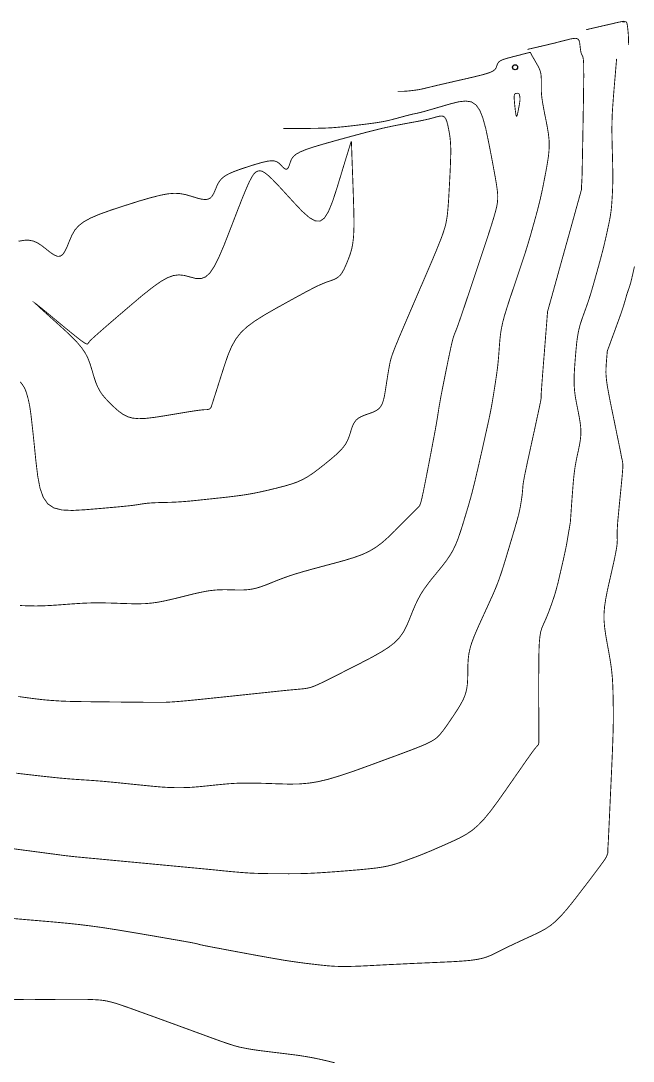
# Model space of a CAD drawing. Header units: metres. Extents: x 368659 to 369057, y 2280132 to 2280625.
# Drawn here: x 368775.5 to 368915, y 2280381.2 to 2280617.9 of the extents above; entities that cross this region are included whole.
import ezdxf

# ---------------------------------------------------------------- set-up
doc = ezdxf.new("R2010")
doc.units = ezdxf.units.M
doc.header["$MEASUREMENT"] = 0
doc.layers.add('CVL_CURV_D', color=22, linetype='Continuous')
doc.layers.add('CVL_CURV_G', color=30, linetype='Continuous')

msp = doc.modelspace()

# ---------------------------------------------------------------- linework, layer by layer
at = {"layer": 'CVL_CURV_D', "color": 22, "linetype": 'Continuous', "const_width": 0.2}
for points, elevation in [([(368913.92, 2280612.44), (368913.94, 2280613.5), (368913.94, 2280613.82), (368913.94, 2280614.11), (368913.93, 2280614.38), (368913.92, 2280614.65), (368913.9, 2280614.95), (368913.87, 2280615.29), (368913.83, 2280615.69), (368913.78, 2280616.18), (368913.73, 2280616.65), (368913.67, 2280617.03), (368913.61, 2280617.3), (368913.55, 2280617.5), (368913.46, 2280617.63), (368913.36, 2280617.7), (368913.22, 2280617.72), (368913.06, 2280617.7), (368912.9, 2280617.68), (368912.78, 2280617.66), (368912.69, 2280617.65), (368912.65, 2280617.65), (368912.64, 2280617.67), (368912.67, 2280617.69), (368912.72, 2280617.72), (368912.81, 2280617.77), (368912.87, 2280617.81), (368912.82, 2280617.82), (368912.65, 2280617.79), (368912.31, 2280617.72), (368911.77, 2280617.61), (368911.01, 2280617.44), (368909.99, 2280617.2), (368908.68, 2280616.9), (368904.25, 2280615.88)], 1895.5), ([(368774.55, 2280446.71), (368777.82, 2280446.33), (368780.45, 2280446.03), (368782.61, 2280445.8), (368784.41, 2280445.61), (368786, 2280445.47), (368787.52, 2280445.35), (368789.11, 2280445.24), (368790.66, 2280445.14), (368792.01, 2280445.05), (368793.27, 2280444.95), (368794.51, 2280444.85), (368795.84, 2280444.72), (368797.34, 2280444.58), (368799.1, 2280444.4), (368801.22, 2280444.18), (368803.32, 2280443.97), (368805.02, 2280443.8), (368806.41, 2280443.67), (368807.55, 2280443.57), (368808.52, 2280443.51), (368809.39, 2280443.46), (368810.24, 2280443.44), (368811.15, 2280443.43), (368812.04, 2280443.43), (368812.86, 2280443.44), (368813.66, 2280443.46), (368814.52, 2280443.51), (368815.5, 2280443.59), (368816.66, 2280443.69), (368818.07, 2280443.84), (368819.79, 2280444.02), (368821.55, 2280444.19), (368823.11, 2280444.33), (368824.56, 2280444.42), (368826.03, 2280444.46), (368827.6, 2280444.47), (368829.4, 2280444.45), (368831.53, 2280444.39), (368834.09, 2280444.3), (368836.7, 2280444.23), (368839, 2280444.27), (368841.15, 2280444.45), (368843.3, 2280444.8), (368845.61, 2280445.35), (368848.24, 2280446.14), (368851.35, 2280447.18), (368855.09, 2280448.53), (368858.78, 2280449.89), (368861.72, 2280450.97), (368863.99, 2280451.82), (368865.71, 2280452.48), (368866.99, 2280452.99), (368867.93, 2280453.4), (368868.63, 2280453.74), (368869.21, 2280454.06), (368869.72, 2280454.37), (368870.19, 2280454.72), (368870.65, 2280455.14), (368871.14, 2280455.67), (368871.7, 2280456.37), (368872.35, 2280457.26), (368873.14, 2280458.4), (368874.11, 2280459.83), (368875.07, 2280461.29), (368875.82, 2280462.54), (368876.39, 2280463.65), (368876.8, 2280464.7), (368877.08, 2280465.76), (368877.25, 2280466.91), (368877.33, 2280468.22), (368877.35, 2280469.77), (368877.37, 2280471.33), (368877.45, 2280472.69), (368877.61, 2280473.95), (368877.88, 2280475.18), (368878.28, 2280476.49), (368878.84, 2280477.96), (368879.57, 2280479.68), (368880.5, 2280481.73), (368881.44, 2280483.77), (368882.19, 2280485.42), (368882.79, 2280486.74), (368883.26, 2280487.8), (368883.63, 2280488.66), (368883.93, 2280489.41), (368884.2, 2280490.11), (368884.46, 2280490.81), (368884.71, 2280491.52), (368884.94, 2280492.2), (368885.18, 2280492.92), (368885.44, 2280493.74), (368885.75, 2280494.74), (368886.12, 2280495.96), (368886.58, 2280497.49), (368887.15, 2280499.38), (368887.71, 2280501.27), (368888.16, 2280502.79), (368888.51, 2280504.01), (368888.78, 2280505), (368888.99, 2280505.81), (368889.15, 2280506.51), (368889.28, 2280507.16), (368889.4, 2280507.83), (368889.5, 2280508.47), (368889.59, 2280509.01), (368889.65, 2280509.46), (368889.71, 2280509.87), (368889.75, 2280510.26), (368889.79, 2280510.65), (368889.83, 2280511.08), (368889.87, 2280511.57), (368889.91, 2280512.12), (368889.99, 2280512.73), (368890.12, 2280513.51), (368890.31, 2280514.52), (368890.59, 2280515.85), (368890.95, 2280517.58), (368891.44, 2280519.8), (368892.05, 2280522.59), (368892.66, 2280525.37), (368893.13, 2280527.56), (368893.49, 2280529.22), (368893.75, 2280530.44), (368893.92, 2280531.27), (368894.02, 2280531.81), (368894.06, 2280532.11), (368894.06, 2280532.25), (368894.05, 2280532.4), (368894.05, 2280532.7), (368894.08, 2280533.23), (368894.14, 2280534.06), (368894.23, 2280535.27), (368894.35, 2280536.93), (368894.52, 2280539.1), (368894.74, 2280541.87), (368894.96, 2280544.63), (368895.13, 2280546.81), (368895.26, 2280548.46), (368895.36, 2280549.67), (368895.42, 2280550.51), (368895.46, 2280551.04), (368895.49, 2280551.33), (368895.5, 2280551.47), (368895.5, 2280551.55), (368895.51, 2280551.61), (368895.51, 2280551.66), (368895.51, 2280551.69), (368895.51, 2280551.71), (368895.52, 2280551.73), (368895.52, 2280551.74), (368895.52, 2280551.74), (368895.52, 2280551.75), (368895.53, 2280551.77), (368895.53, 2280551.8), (368895.55, 2280551.85), (368895.57, 2280551.93), (368895.6, 2280552.03), (368895.63, 2280552.16), (368895.68, 2280552.33), (368895.75, 2280552.59), (368895.88, 2280553.06), (368896.1, 2280553.84), (368896.44, 2280555.05), (368896.92, 2280556.77), (368897.57, 2280559.11), (368898.42, 2280562.19), (368899.51, 2280566.09), (368900.6, 2280569.99), (368901.45, 2280573.05), (368902.09, 2280575.37), (368902.56, 2280577.05), (368902.88, 2280578.2), (368903.07, 2280578.91), (368903.18, 2280579.28), (368903.21, 2280579.41), (368903.22, 2280579.45), (368903.23, 2280579.49), (368903.23, 2280579.52), (368903.24, 2280579.54), (368903.24, 2280579.57), (368903.24, 2280579.6), (368903.24, 2280579.63), (368903.25, 2280579.67), (368903.25, 2280579.71), (368903.25, 2280579.74), (368903.25, 2280579.77), (368903.25, 2280579.81), (368903.25, 2280579.85), (368903.25, 2280579.9), (368903.25, 2280579.95), (368903.25, 2280580.02), (368903.24, 2280580.09), (368903.25, 2280580.17), (368903.25, 2280580.25), (368903.25, 2280580.35), (368903.26, 2280580.47), (368903.27, 2280580.62), (368903.29, 2280580.81), (368903.31, 2280581.05), (368903.33, 2280581.39), (368903.35, 2280581.92), (368903.38, 2280582.78), (368903.41, 2280584.05), (368903.44, 2280585.86), (368903.49, 2280588.31), (368903.55, 2280591.5), (368903.62, 2280595.56), (368903.69, 2280599.61), (368903.73, 2280602.81), (368903.76, 2280605.25), (368903.75, 2280607.04), (368903.73, 2280608.3), (368903.67, 2280609.12), (368903.59, 2280609.63), (368903.47, 2280609.92), (368903.36, 2280610.13), (368903.26, 2280610.33), (368903.19, 2280610.54), (368903.12, 2280610.79), (368903.06, 2280611.08), (368903.01, 2280611.44), (368902.95, 2280611.89), (368902.89, 2280612.45), (368902.82, 2280612.99), (368902.7, 2280613.41), (368902.51, 2280613.7), (368902.24, 2280613.87), (368901.86, 2280613.93), (368901.34, 2280613.89), (368900.66, 2280613.77), (368899.8, 2280613.55), (368898.92, 2280613.32), (368898.17, 2280613.13), (368897.5, 2280612.96), (368896.88, 2280612.8), (368896.25, 2280612.65), (368895.58, 2280612.49), (368894.81, 2280612.31), (368893.91, 2280612.1), (368890.93, 2280611.41)], 1895.25), ([(368900.71, 2280503.84), (368901.13, 2280509.77), (368901.27, 2280511.56), (368901.39, 2280513.05), (368901.51, 2280514.31), (368901.65, 2280515.44), (368901.8, 2280516.49), (368901.99, 2280517.56), (368902.22, 2280518.71), (368902.51, 2280520.03), (368902.78, 2280521.34), (368902.97, 2280522.47), (368903.08, 2280523.5), (368903.11, 2280524.49), (368903.06, 2280525.51), (368902.92, 2280526.64), (368902.7, 2280527.94), (368902.39, 2280529.5), (368902.08, 2280531.06), (368901.84, 2280532.42), (368901.68, 2280533.65), (368901.59, 2280534.84), (368901.56, 2280536.08), (368901.59, 2280537.46), (368901.68, 2280539.05), (368901.82, 2280540.95), (368901.98, 2280542.84), (368902.13, 2280544.4), (368902.29, 2280545.7), (368902.48, 2280546.83), (368902.7, 2280547.86), (368902.97, 2280548.87), (368903.31, 2280549.92), (368903.73, 2280551.11), (368904.16, 2280552.29), (368904.53, 2280553.33), (368904.86, 2280554.29), (368905.17, 2280555.26), (368905.49, 2280556.3), (368905.84, 2280557.48), (368906.23, 2280558.87), (368906.7, 2280560.55), (368907.17, 2280562.23), (368907.55, 2280563.63), (368907.87, 2280564.82), (368908.14, 2280565.88), (368908.39, 2280566.88), (368908.63, 2280567.88), (368908.88, 2280568.98), (368909.15, 2280570.23), (368909.42, 2280571.46), (368909.63, 2280572.51), (368909.8, 2280573.42), (368909.93, 2280574.25), (368910.03, 2280575.07), (368910.11, 2280575.93), (368910.18, 2280576.9), (368910.25, 2280578.02), (368910.31, 2280579.16), (368910.35, 2280580.19), (368910.37, 2280581.2), (368910.38, 2280582.25), (368910.38, 2280583.43), (368910.35, 2280584.82), (368910.32, 2280586.5), (368910.26, 2280588.54), (368910.21, 2280590.61), (368910.18, 2280592.37), (368910.18, 2280593.93), (368910.21, 2280595.39), (368910.26, 2280596.85), (368910.36, 2280598.43), (368910.49, 2280600.21), (368910.66, 2280602.32), (368911.24, 2280609.26)], 1895.5), ([(368775.37, 2280484.87), (368777.31, 2280484.79), (368779.1, 2280484.77), (368780.87, 2280484.81), (368782.76, 2280484.91), (368784.89, 2280485.06), (368787, 2280485.22), (368788.78, 2280485.34), (368790.35, 2280485.42), (368791.81, 2280485.47), (368793.26, 2280485.48), (368794.79, 2280485.46), (368796.53, 2280485.42), (368798.56, 2280485.34), (368800.59, 2280485.28), (368802.32, 2280485.26), (368803.85, 2280485.3), (368805.29, 2280485.42), (368806.74, 2280485.62), (368808.3, 2280485.92), (368810.07, 2280486.32), (368812.15, 2280486.83), (368814.22, 2280487.35), (368815.94, 2280487.75), (368817.39, 2280488.05), (368818.66, 2280488.26), (368819.84, 2280488.39), (368821.01, 2280488.46), (368822.26, 2280488.47), (368823.67, 2280488.43), (368825.07, 2280488.4), (368826.26, 2280488.41), (368827.3, 2280488.48), (368828.27, 2280488.62), (368829.23, 2280488.83), (368830.26, 2280489.15), (368831.41, 2280489.57), (368832.76, 2280490.11), (368834.15, 2280490.67), (368835.42, 2280491.15), (368836.68, 2280491.6), (368838.04, 2280492.04), (368839.59, 2280492.5), (368841.43, 2280493.02), (368843.68, 2280493.63), (368846.43, 2280494.36), (368849.18, 2280495.11), (368851.45, 2280495.8), (368853.33, 2280496.48), (368854.93, 2280497.23), (368856.36, 2280498.08), (368857.73, 2280499.09), (368859.14, 2280500.33), (368860.71, 2280501.85), (368862.21, 2280503.35), (368863.4, 2280504.54), (368864.32, 2280505.46), (368865, 2280506.15), (368865.49, 2280506.64), (368865.84, 2280506.99), (368866.07, 2280507.23), (368866.24, 2280507.4), (368866.39, 2280507.61), (368866.53, 2280507.95), (368866.7, 2280508.5), (368866.91, 2280509.34), (368867.17, 2280510.52), (368867.5, 2280512.14), (368867.92, 2280514.25), (368868.44, 2280516.92), (368868.96, 2280519.61), (368869.37, 2280521.78), (368869.7, 2280523.52), (368869.96, 2280524.91), (368870.16, 2280526.04), (368870.33, 2280527), (368870.47, 2280527.89), (368870.61, 2280528.79), (368870.75, 2280529.67), (368870.89, 2280530.51), (368871.04, 2280531.37), (368871.21, 2280532.33), (368871.43, 2280533.46), (368871.7, 2280534.83), (368872.04, 2280536.53), (368872.46, 2280538.62), (368872.88, 2280540.69), (368873.23, 2280542.35), (368873.51, 2280543.65), (368873.73, 2280544.65), (368873.93, 2280545.42), (368874.1, 2280546.02), (368874.27, 2280546.5), (368874.45, 2280546.94), (368874.65, 2280547.43), (368874.9, 2280548.08), (368875.24, 2280549.02), (368875.7, 2280550.34), (368876.32, 2280552.16), (368877.14, 2280554.59), (368878.2, 2280557.75), (368879.54, 2280561.74), (368880.87, 2280565.73), (368881.92, 2280568.9), (368882.72, 2280571.37), (368883.3, 2280573.25), (368883.7, 2280574.66), (368883.95, 2280575.7), (368884.09, 2280576.51), (368884.15, 2280577.2), (368884.17, 2280577.86), (368884.14, 2280578.61), (368884.05, 2280579.52), (368883.88, 2280580.71), (368883.62, 2280582.26), (368883.25, 2280584.27), (368882.77, 2280586.85), (368882.14, 2280590.08), (368881.47, 2280593.28), (368880.8, 2280595.75), (368880.08, 2280597.56), (368879.23, 2280598.77), (368878.2, 2280599.46), (368876.9, 2280599.67), (368875.28, 2280599.49), (368873.27, 2280598.99), (368871.26, 2280598.4), (368869.67, 2280597.94), (368868.43, 2280597.58), (368867.49, 2280597.31), (368866.78, 2280597.12), (368866.25, 2280596.99), (368865.83, 2280596.89), (368865.48, 2280596.82), (368865.16, 2280596.76), (368864.83, 2280596.69), (368864.49, 2280596.61), (368864.08, 2280596.51), (368863.58, 2280596.39), (368862.97, 2280596.22), (368862.19, 2280596.01), (368861.24, 2280595.75), (368860.24, 2280595.48), (368859.35, 2280595.26), (368858.48, 2280595.07), (368857.57, 2280594.9), (368856.55, 2280594.73), (368855.35, 2280594.57), (368853.91, 2280594.38), (368852.16, 2280594.17), (368850.38, 2280593.96), (368848.88, 2280593.8), (368847.57, 2280593.68), (368846.36, 2280593.58), (368845.16, 2280593.52), (368843.9, 2280593.48), (368842.48, 2280593.45), (368840.82, 2280593.43), (368835.35, 2280593.4)], 1894.75), ([(368889.18, 2280600.78), (368889.14, 2280600.99), (368889.09, 2280601.15), (368889.03, 2280601.27), (368888.96, 2280601.35), (368888.86, 2280601.4), (368888.74, 2280601.43), (368888.59, 2280601.42), (368888.4, 2280601.4), (368888.21, 2280601.36), (368888.08, 2280601.26), (368887.98, 2280601.09), (368887.93, 2280600.82), (368887.91, 2280600.43), (368887.94, 2280599.9), (368888, 2280599.19), (368888.09, 2280598.3), (368888.19, 2280597.43), (368888.28, 2280596.79), (368888.36, 2280596.38), (368888.44, 2280596.2), (368888.53, 2280596.25), (368888.63, 2280596.51), (368888.74, 2280596.99), (368888.87, 2280597.68), (368889.01, 2280598.39), (368889.11, 2280598.96), (368889.18, 2280599.42), (368889.23, 2280599.78), (368889.25, 2280600.08), (368889.24, 2280600.33), (368889.22, 2280600.55), (368889.18, 2280600.78)], 1894.75), ([(368775.38, 2280535.81), (368775.87, 2280535.2), (368776.25, 2280534.62), (368776.56, 2280534.01), (368776.81, 2280533.33), (368777.05, 2280532.55), (368777.27, 2280531.7), (368777.47, 2280530.8), (368777.66, 2280529.72), (368777.85, 2280528.36), (368778.06, 2280526.6), (368778.31, 2280524.35), (368778.61, 2280521.48), (368778.97, 2280517.89), (368779.4, 2280514.33), (368779.93, 2280511.55), (368780.67, 2280509.47), (368781.69, 2280508.01), (368783.07, 2280507.08), (368784.91, 2280506.61), (368787.28, 2280506.5), (368790.27, 2280506.67), (368793.27, 2280506.92), (368795.67, 2280507.13), (368797.56, 2280507.3), (368799.02, 2280507.44), (368800.16, 2280507.56), (368801.06, 2280507.66), (368801.82, 2280507.77), (368802.53, 2280507.88), (368803.19, 2280507.99), (368803.78, 2280508.07), (368804.35, 2280508.14), (368804.94, 2280508.19), (368805.59, 2280508.23), (368806.35, 2280508.27), (368807.26, 2280508.3), (368808.37, 2280508.32), (368809.51, 2280508.35), (368810.56, 2280508.39), (368811.61, 2280508.45), (368812.75, 2280508.53), (368814.06, 2280508.64), (368815.63, 2280508.8), (368817.54, 2280509), (368819.88, 2280509.25), (368822.23, 2280509.5), (368824.2, 2280509.74), (368825.9, 2280509.96), (368827.41, 2280510.2), (368828.85, 2280510.46), (368830.32, 2280510.77), (368831.93, 2280511.13), (368833.78, 2280511.58), (368835.61, 2280512.05), (368837.14, 2280512.5), (368838.46, 2280512.96), (368839.65, 2280513.49), (368840.79, 2280514.12), (368841.97, 2280514.89), (368843.26, 2280515.85), (368844.75, 2280517.02), (368846.21, 2280518.21), (368847.37, 2280519.21), (368848.28, 2280520.08), (368848.98, 2280520.86), (368849.52, 2280521.6), (368849.94, 2280522.38), (368850.29, 2280523.23), (368850.61, 2280524.22), (368850.91, 2280525.18), (368851.21, 2280525.96), (368851.55, 2280526.58), (368851.94, 2280527.08), (368852.43, 2280527.49), (368853.04, 2280527.84), (368853.8, 2280528.17), (368854.75, 2280528.5), (368855.69, 2280528.84), (368856.45, 2280529.2), (368857.04, 2280529.61), (368857.51, 2280530.12), (368857.86, 2280530.77), (368858.15, 2280531.6), (368858.39, 2280532.66), (368858.61, 2280533.97), (368858.81, 2280535.29), (368858.98, 2280536.36), (368859.11, 2280537.23), (368859.23, 2280537.95), (368859.34, 2280538.56), (368859.44, 2280539.11), (368859.54, 2280539.64), (368859.65, 2280540.21), (368859.8, 2280540.83), (368860.02, 2280541.58), (368860.37, 2280542.55), (368860.89, 2280543.87), (368861.61, 2280545.63), (368862.59, 2280547.95), (368863.87, 2280550.93), (368865.49, 2280554.68), (368867.11, 2280558.44), (368868.4, 2280561.44), (368869.41, 2280563.8), (368870.18, 2280565.64), (368870.76, 2280567.07), (368871.21, 2280568.2), (368871.56, 2280569.14), (368871.86, 2280570.03), (368872.13, 2280570.88), (368872.35, 2280571.73), (368872.53, 2280572.65), (368872.69, 2280573.72), (368872.82, 2280575.04), (368872.95, 2280576.68), (368873.07, 2280578.73), (368873.21, 2280581.28), (368873.34, 2280583.83), (368873.42, 2280585.9), (368873.47, 2280587.58), (368873.47, 2280588.96), (368873.42, 2280590.12), (368873.33, 2280591.17), (368873.19, 2280592.18), (368872.99, 2280593.25), (368872.78, 2280594.25), (368872.57, 2280595.03), (368872.34, 2280595.6), (368872.08, 2280595.98), (368871.75, 2280596.2), (368871.34, 2280596.26), (368870.83, 2280596.21), (368870.2, 2280596.05), (368869.54, 2280595.86), (368868.91, 2280595.69), (368868.27, 2280595.53), (368867.55, 2280595.37), (368866.71, 2280595.19), (368865.68, 2280594.99), (368864.41, 2280594.76), (368862.85, 2280594.47), (368861.24, 2280594.17), (368859.77, 2280593.87), (368858.33, 2280593.56), (368856.81, 2280593.2), (368855.1, 2280592.77), (368853.07, 2280592.24), (368850.62, 2280591.58), (368847.62, 2280590.76), (368844.66, 2280589.93), (368842.32, 2280589.24), (368840.53, 2280588.64), (368839.2, 2280588.09), (368838.26, 2280587.57), (368837.62, 2280587.03), (368837.2, 2280586.44), (368836.93, 2280585.75), (368836.71, 2280585.09), (368836.52, 2280584.61), (368836.32, 2280584.29), (368836.11, 2280584.14), (368835.87, 2280584.15), (368835.58, 2280584.31), (368835.22, 2280584.63), (368834.79, 2280585.08), (368834.32, 2280585.54), (368833.83, 2280585.86), (368833.26, 2280586.04), (368832.55, 2280586.07), (368831.65, 2280585.96), (368830.5, 2280585.69), (368829.04, 2280585.28), (368827.22, 2280584.7), (368825.4, 2280584.1), (368823.95, 2280583.56), (368822.82, 2280583.05), (368821.94, 2280582.54), (368821.26, 2280581.98), (368820.74, 2280581.34), (368820.31, 2280580.57), (368819.92, 2280579.64), (368819.54, 2280578.74), (368819.16, 2280578.06), (368818.73, 2280577.6), (368818.21, 2280577.33), (368817.57, 2280577.24), (368816.75, 2280577.33), (368815.73, 2280577.58), (368814.46, 2280577.97)], 1894.5), ([(368850.84, 2280590.39), (368850.78, 2280590.38), (368850.75, 2280590.3), (368850.66, 2280590.03), (368850.49, 2280589.48), (368850.21, 2280588.58), (368849.8, 2280587.24), (368849.23, 2280585.39), (368848.49, 2280582.95), (368847.54, 2280579.83), (368846.54, 2280576.77), (368845.62, 2280574.52), (368844.71, 2280573.05), (368843.73, 2280572.35), (368842.6, 2280572.39), (368841.25, 2280573.15), (368839.61, 2280574.6), (368837.6, 2280576.73), (368835.6, 2280578.92), (368834.01, 2280580.64), (368832.76, 2280581.92), (368831.79, 2280582.82), (368831.04, 2280583.4), (368830.45, 2280583.71), (368829.96, 2280583.8), (368829.51, 2280583.72), (368829.08, 2280583.51), (368828.64, 2280583.08), (368828.15, 2280582.35), (368827.56, 2280581.22), (368826.84, 2280579.59), (368825.92, 2280577.36), (368824.78, 2280574.44), (368823.35, 2280570.73), (368821.9, 2280567.02), (368820.67, 2280564.15), (368819.6, 2280562.02), (368818.62, 2280560.55), (368817.65, 2280559.66), (368816.63, 2280559.26), (368815.49, 2280559.27), (368814.16, 2280559.61), (368812.8, 2280559.98), (368811.55, 2280560.11), (368810.29, 2280559.95), (368808.93, 2280559.45), (368807.37, 2280558.56), (368805.5, 2280557.23), (368803.22, 2280555.42), (368800.43, 2280553.06), (368797.67, 2280550.7), (368795.49, 2280548.83), (368793.84, 2280547.39), (368792.64, 2280546.33), (368791.81, 2280545.57), (368791.29, 2280545.06), (368791, 2280544.72), (368790.87, 2280544.49), (368790.75, 2280544.36), (368790.52, 2280544.38), (368790.12, 2280544.58), (368789.49, 2280545.01), (368788.57, 2280545.71), (368787.32, 2280546.71), (368785.67, 2280548.05), (368783.58, 2280549.78), (368781.54, 2280551.47), (368780.08, 2280552.67), (368779.2, 2280553.37), (368778.9, 2280553.58), (368779.18, 2280553.3), (368780.03, 2280552.51), (368781.47, 2280551.21), (368783.47, 2280549.42), (368785.54, 2280547.54), (368787.19, 2280545.98), (368788.48, 2280544.63), (368789.48, 2280543.43), (368790.25, 2280542.28), (368790.85, 2280541.1), (368791.34, 2280539.82), (368791.79, 2280538.34), (368792.22, 2280536.88), (368792.62, 2280535.66), (368793.05, 2280534.64), (368793.52, 2280533.73), (368794.09, 2280532.88), (368794.79, 2280532.04), (368795.65, 2280531.13), (368796.71, 2280530.09), (368797.82, 2280529.1), (368798.85, 2280528.35), (368799.9, 2280527.82), (368801.04, 2280527.51), (368802.38, 2280527.39), (368803.99, 2280527.45), (368805.97, 2280527.68), (368808.4, 2280528.06), (368810.81, 2280528.46), (368812.72, 2280528.78), (368814.2, 2280529.02), (368815.33, 2280529.19), (368816.17, 2280529.31), (368816.78, 2280529.38), (368817.25, 2280529.42), (368817.63, 2280529.44), (368817.96, 2280529.45), (368818.22, 2280529.49), (368818.43, 2280529.54), (368818.6, 2280529.63), (368818.74, 2280529.77), (368818.85, 2280529.95), (368818.96, 2280530.18), (368819.06, 2280530.49), (368819.17, 2280530.84), (368819.31, 2280531.28), (368819.5, 2280531.87), (368819.76, 2280532.68), (368820.11, 2280533.78), (368820.57, 2280535.23), (368821.16, 2280537.09), (368821.91, 2280539.44), (368822.73, 2280541.83), (368823.56, 2280543.8), (368824.5, 2280545.47), (368825.63, 2280546.93), (368827.05, 2280548.28), (368828.86, 2280549.61), (368831.13, 2280551.04), (368833.96, 2280552.65), (368836.79, 2280554.22), (368839.06, 2280555.46), (368840.86, 2280556.43), (368842.28, 2280557.17), (368843.41, 2280557.72), (368844.35, 2280558.13), (368845.17, 2280558.46), (368845.98, 2280558.73), (368846.73, 2280559), (368847.35, 2280559.28), (368847.87, 2280559.63), (368848.33, 2280560.07), (368848.75, 2280560.65), (368849.16, 2280561.39), (368849.59, 2280562.33), (368850.08, 2280563.51), (368850.55, 2280564.76), (368850.91, 2280565.97), (368851.16, 2280567.26), (368851.33, 2280568.74), (368851.42, 2280570.53), (368851.43, 2280572.74), (368851.37, 2280575.49), (368851.26, 2280578.9), (368851.14, 2280582.27), (368851.04, 2280584.92), (368850.97, 2280586.93), (368850.92, 2280588.38), (368850.89, 2280589.36), (368850.87, 2280589.96), (368850.86, 2280590.27), (368850.86, 2280590.36), (368850.84, 2280590.39)], 1894.25), ([(368814.46, 2280577.97), (368813.12, 2280578.36), (368811.84, 2280578.6), (368810.53, 2280578.67), (368809.05, 2280578.55), (368807.3, 2280578.22), (368805.16, 2280577.68), (368802.51, 2280576.91), (368799.26, 2280575.88), (368796.02, 2280574.82), (368793.44, 2280573.89), (368791.43, 2280573.03), (368789.9, 2280572.19), (368788.74, 2280571.3), (368787.86, 2280570.3), (368787.18, 2280569.13), (368786.58, 2280567.73), (368786.04, 2280566.37), (368785.54, 2280565.37), (368785.05, 2280564.7), (368784.53, 2280564.36), (368783.94, 2280564.32), (368783.23, 2280564.59), (368782.38, 2280565.14), (368781.34, 2280565.96), (368780.27, 2280566.79), (368779.31, 2280567.41), (368778.37, 2280567.81), (368777.4, 2280567.99), (368776.31, 2280567.98), (368775.04, 2280567.76)], 1894.5), ([(368915.31, 2280562.02), (368915.02, 2280560.73), (368914.79, 2280559.71), (368914.6, 2280558.92), (368914.45, 2280558.31), (368914.31, 2280557.83), (368914.18, 2280557.42), (368914.05, 2280557.05), (368913.93, 2280556.7), (368913.82, 2280556.39), (368913.72, 2280556.09), (368913.62, 2280555.8), (368913.52, 2280555.48), (368913.42, 2280555.11), (368913.29, 2280554.66), (368913.14, 2280554.13), (368912.98, 2280553.58), (368912.82, 2280553.04), (368912.64, 2280552.48), (368912.43, 2280551.85), (368912.16, 2280551.08), (368911.82, 2280550.15), (368911.4, 2280548.99), (368910.88, 2280547.56), (368909.12, 2280542.76)], 1895.75), ([(368909.12, 2280542.76), (368908.88, 2280539.77), (368908.83, 2280538.83), (368908.81, 2280537.93), (368908.86, 2280536.99), (368908.97, 2280535.93), (368909.16, 2280534.66), (368909.44, 2280533.1), (368909.81, 2280531.18), (368910.3, 2280528.8), (368910.79, 2280526.43), (368911.17, 2280524.56), (368911.47, 2280523.1), (368911.7, 2280521.99), (368911.87, 2280521.16), (368912, 2280520.54), (368912.09, 2280520.07), (368912.17, 2280519.68), (368912.23, 2280519.33), (368912.28, 2280519.06), (368912.33, 2280518.84), (368912.36, 2280518.66), (368912.39, 2280518.51), (368912.42, 2280518.38), (368912.45, 2280518.26), (368912.48, 2280518.14), (368912.5, 2280518.02), (368912.53, 2280517.91), (368912.55, 2280517.81), (368912.57, 2280517.71), (368912.59, 2280517.6), (368912.61, 2280517.48), (368912.63, 2280517.33), (368912.65, 2280517.15), (368912.67, 2280516.93), (368912.68, 2280516.61), (368912.65, 2280516.13), (368912.6, 2280515.45), (368912.52, 2280514.49), (368912.4, 2280513.21), (368912.24, 2280511.54), (368912.03, 2280509.43), (368911.82, 2280507.31), (368911.66, 2280505.61), (368911.53, 2280504.26), (368911.45, 2280503.19), (368911.4, 2280502.34), (368911.38, 2280501.63), (368911.38, 2280501), (368911.39, 2280500.38), (368911.4, 2280499.76), (368911.38, 2280499.12), (368911.3, 2280498.38), (368911.15, 2280497.46), (368910.93, 2280496.31), (368910.62, 2280494.83), (368910.2, 2280492.97), (368909.67, 2280490.65), (368909.14, 2280488.29), (368908.76, 2280486.31), (368908.5, 2280484.59), (368908.38, 2280483.03), (368908.38, 2280481.53), (368908.51, 2280479.96), (368908.75, 2280478.23), (368909.1, 2280476.23), (368909.47, 2280474.24), (368909.76, 2280472.55), (368909.99, 2280471.07), (368910.15, 2280469.72), (368910.28, 2280468.38), (368910.36, 2280466.96), (368910.42, 2280465.38), (368910.46, 2280463.53), (368910.49, 2280461.64), (368910.5, 2280459.89), (368910.49, 2280458.14), (368910.45, 2280456.24), (368910.38, 2280454.04), (368910.28, 2280451.42), (368910.14, 2280448.21), (368909.96, 2280444.28), (368909.78, 2280440.38), (368909.64, 2280437.3), (368909.53, 2280434.95), (368909.45, 2280433.2), (368909.39, 2280431.96), (368909.35, 2280431.11), (368909.32, 2280430.57), (368909.29, 2280430.21), (368909.28, 2280429.94), (368909.26, 2280429.72), (368909.25, 2280429.54), (368909.25, 2280429.39), (368909.24, 2280429.27), (368909.24, 2280429.17), (368909.25, 2280429.06), (368909.25, 2280428.95), (368909.26, 2280428.85), (368909.25, 2280428.75), (368909.25, 2280428.65), (368909.23, 2280428.55), (368909.2, 2280428.44), (368909.15, 2280428.3), (368909.09, 2280428.13), (368909.02, 2280427.92), (368908.91, 2280427.67), (368908.7, 2280427.31), (368908.36, 2280426.8), (368907.83, 2280426.07), (368907.08, 2280425.05), (368906.06, 2280423.69), (368904.72, 2280421.92), (368903.01, 2280419.69), (368901.28, 2280417.45), (368899.81, 2280415.64), (368898.54, 2280414.2), (368897.38, 2280413.04), (368896.25, 2280412.11), (368895.07, 2280411.31), (368893.75, 2280410.59), (368892.23, 2280409.86), (368890.72, 2280409.17), (368889.47, 2280408.6), (368888.41, 2280408.1), (368887.48, 2280407.66), (368886.61, 2280407.25), (368885.76, 2280406.82), (368884.84, 2280406.36), (368883.8, 2280405.84), (368882.73, 2280405.32), (368881.71, 2280404.91), (368880.63, 2280404.58), (368879.41, 2280404.33), (368877.95, 2280404.13), (368876.16, 2280403.97), (368873.94, 2280403.83), (368871.2, 2280403.7), (368868.43, 2280403.58), (368866.12, 2280403.48), (368864.14, 2280403.39), (368862.37, 2280403.3), (368860.69, 2280403.22), (368858.98, 2280403.14), (368857.12, 2280403.04), (368854.98, 2280402.93), (368852.86, 2280402.82), (368851.08, 2280402.76), (368849.55, 2280402.73), (368848.16, 2280402.74), (368846.82, 2280402.79), (368845.45, 2280402.89), (368843.93, 2280403.05), (368842.17, 2280403.25), (368840.39, 2280403.46), (368838.8, 2280403.67), (368837.27, 2280403.89), (368835.68, 2280404.13), (368833.92, 2280404.43), (368831.87, 2280404.79), (368829.41, 2280405.23), (368826.43, 2280405.78), (368823.47, 2280406.33), (368821.15, 2280406.77), (368819.37, 2280407.1), (368818.06, 2280407.35), (368817.14, 2280407.53), (368816.53, 2280407.67), (368816.15, 2280407.76), (368815.92, 2280407.83), (368815.68, 2280407.9), (368815.25, 2280408), (368814.53, 2280408.14), (368813.43, 2280408.34), (368811.86, 2280408.62), (368809.71, 2280408.99), (368806.9, 2280409.48), (368803.33, 2280410.09), (368799.68, 2280410.71), (368796.59, 2280411.21), (368793.87, 2280411.63), (368791.36, 2280411.97), (368788.86, 2280412.28), (368786.21, 2280412.56), (368783.23, 2280412.84), (368779.75, 2280413.14), (368776.33, 2280413.43), (368773.6, 2280413.67)], 1895.75), ([(368772.56, 2280429.69), (368776.43, 2280429.18), (368779.47, 2280428.78), (368781.79, 2280428.47), (368783.48, 2280428.25), (368784.66, 2280428.09), (368785.41, 2280427.99), (368785.85, 2280427.94), (368786.07, 2280427.91), (368786.2, 2280427.9), (368786.3, 2280427.88), (368786.39, 2280427.87), (368786.46, 2280427.87), (368786.52, 2280427.86), (368786.57, 2280427.86), (368786.62, 2280427.85), (368786.67, 2280427.85), (368786.72, 2280427.84), (368786.76, 2280427.84), (368786.8, 2280427.83), (368786.84, 2280427.83), (368786.87, 2280427.82), (368786.91, 2280427.82), (368786.96, 2280427.81), (368787.02, 2280427.8), (368787.17, 2280427.78), (368787.59, 2280427.74), (368788.37, 2280427.66), (368789.64, 2280427.54), (368791.5, 2280427.37), (368794.05, 2280427.13), (368797.42, 2280426.81), (368801.71, 2280426.41), (368806.04, 2280426), (368809.56, 2280425.67), (368812.41, 2280425.4), (368814.75, 2280425.18), (368816.74, 2280424.99), (368818.52, 2280424.82), (368820.25, 2280424.65), (368822.08, 2280424.46), (368823.86, 2280424.29), (368825.39, 2280424.16), (368826.76, 2280424.05), (368828.07, 2280423.97), (368829.41, 2280423.92), (368830.87, 2280423.88), (368832.55, 2280423.86), (368834.54, 2280423.85), (368836.56, 2280423.84), (368838.31, 2280423.85), (368839.93, 2280423.88), (368841.52, 2280423.94), (368843.21, 2280424.03), (368845.1, 2280424.15), (368847.31, 2280424.31), (368849.96, 2280424.52), (368852.6, 2280424.74), (368854.76, 2280424.95), (368856.54, 2280425.15), (368858.03, 2280425.38), (368859.34, 2280425.64), (368860.57, 2280425.96), (368861.81, 2280426.35), (368863.17, 2280426.82), (368864.51, 2280427.31), (368865.68, 2280427.74), (368866.77, 2280428.16), (368867.84, 2280428.6), (368868.99, 2280429.07), (368870.28, 2280429.63), (368871.8, 2280430.29), (368873.62, 2280431.1), (368875.45, 2280431.96), (368877.02, 2280432.82), (368878.42, 2280433.77), (368879.73, 2280434.9), (368881.06, 2280436.29), (368882.5, 2280438.05), (368884.14, 2280440.25), (368886.07, 2280442.98), (368887.96, 2280445.7), (368889.46, 2280447.84), (368890.6, 2280449.49), (368891.46, 2280450.7), (368892.07, 2280451.55), (368892.5, 2280452.12), (368892.78, 2280452.48), (368892.98, 2280452.7), (368893.13, 2280452.86), (368893.25, 2280453), (368893.34, 2280453.11), (368893.41, 2280453.22), (368893.46, 2280453.32), (368893.49, 2280453.42), (368893.51, 2280453.54), (368893.52, 2280453.67), (368893.52, 2280453.8), (368893.53, 2280453.92), (368893.53, 2280454.04), (368893.53, 2280454.16), (368893.53, 2280454.29), (368893.53, 2280454.44), (368893.53, 2280454.63), (368893.52, 2280454.86), (368893.52, 2280455.16), (368893.51, 2280455.62), (368893.51, 2280456.34), (368893.51, 2280457.41), (368893.51, 2280458.91), (368893.51, 2280460.93), (368893.5, 2280463.57), (368893.5, 2280466.92), (368893.51, 2280470.28), (368893.53, 2280472.96), (368893.58, 2280475.06), (368893.66, 2280476.68), (368893.79, 2280477.92), (368893.96, 2280478.89), (368894.19, 2280479.67), (368894.48, 2280480.39), (368894.78, 2280481.04), (368895.04, 2280481.61), (368895.26, 2280482.13), (368895.47, 2280482.64), (368895.68, 2280483.17), (368895.91, 2280483.76), (368896.16, 2280484.45), (368896.46, 2280485.27), (368896.75, 2280486.12), (368897.01, 2280486.88), (368897.24, 2280487.62), (368897.46, 2280488.39), (368897.69, 2280489.25), (368897.95, 2280490.27), (368898.23, 2280491.48), (368898.58, 2280492.97), (368898.92, 2280494.45), (368899.2, 2280495.68), (368899.42, 2280496.7), (368899.61, 2280497.58), (368899.77, 2280498.38), (368899.92, 2280499.16), (368900.06, 2280499.97), (368900.21, 2280500.88), (368900.71, 2280503.84)], 1895.5)]:
    msp.add_lwpolyline(points, dxfattribs=dict(at, elevation=elevation))
at = {"layer": 'CVL_CURV_D'}
msp.add_circle((368888.12, 2280607.35), 0.576, dxfattribs=at)
at = {"layer": 'CVL_CURV_G', "color": 30, "linetype": 'Continuous', "const_width": 0.2}
for points, elevation in [([(368835.73, 2280465.54), (368839.19, 2280465.86), (368839.84, 2280465.92), (368840.37, 2280465.99), (368840.81, 2280466.06), (368841.2, 2280466.15), (368841.56, 2280466.24), (368841.92, 2280466.36), (368842.31, 2280466.51), (368842.74, 2280466.68), (368843.26, 2280466.91), (368843.96, 2280467.24), (368844.91, 2280467.7), (368846.18, 2280468.34), (368847.86, 2280469.18), (368850.02, 2280470.28), (368852.75, 2280471.66), (368855.48, 2280473.08), (368857.67, 2280474.31), (368859.4, 2280475.42), (368860.76, 2280476.49), (368861.82, 2280477.61), (368862.69, 2280478.84), (368863.44, 2280480.27), (368864.15, 2280481.96), (368864.83, 2280483.66), (368865.44, 2280485.09), (368866.04, 2280486.33), (368866.66, 2280487.46), (368867.36, 2280488.55), (368868.17, 2280489.68), (368869.15, 2280490.94), (368870.35, 2280492.4), (368871.54, 2280493.86), (368872.52, 2280495.14), (368873.32, 2280496.32), (368874, 2280497.49), (368874.59, 2280498.73), (368875.15, 2280500.12), (368875.71, 2280501.76), (368876.33, 2280503.72), (368876.92, 2280505.69), (368877.42, 2280507.34), (368877.83, 2280508.77), (368878.19, 2280510.07), (368878.52, 2280511.32), (368878.84, 2280512.62), (368879.18, 2280514.05), (368879.57, 2280515.71), (368879.95, 2280517.35), (368880.26, 2280518.73), (368880.53, 2280519.9), (368880.77, 2280520.96), (368880.99, 2280521.96), (368881.22, 2280522.99), (368881.47, 2280524.1), (368881.76, 2280525.39), (368882.04, 2280526.67), (368882.28, 2280527.78), (368882.48, 2280528.77), (368882.67, 2280529.73), (368882.85, 2280530.72), (368883.03, 2280531.8), (368883.24, 2280533.05), (368883.47, 2280534.53), (368883.7, 2280536.02), (368883.89, 2280537.28), (368884.04, 2280538.38), (368884.17, 2280539.4), (368884.27, 2280540.41), (368884.37, 2280541.48), (368884.46, 2280542.68), (368884.56, 2280544.08), (368884.68, 2280545.51), (368884.83, 2280546.8), (368885.04, 2280548.06), (368885.33, 2280549.39), (368885.73, 2280550.89), (368886.27, 2280552.65), (368886.96, 2280554.78), (368887.84, 2280557.37), (368888.72, 2280559.97), (368889.44, 2280562.13), (368890.04, 2280563.95), (368890.56, 2280565.54), (368891.01, 2280567.01), (368891.45, 2280568.47), (368891.89, 2280570.02), (368892.39, 2280571.78), (368892.87, 2280573.52), (368893.27, 2280575.01), (368893.61, 2280576.34), (368893.91, 2280577.59), (368894.19, 2280578.86), (368894.48, 2280580.22), (368894.78, 2280581.78), (368895.14, 2280583.63), (368895.47, 2280585.47), (368895.71, 2280587.02), (368895.85, 2280588.38), (368895.9, 2280589.62), (368895.86, 2280590.85), (368895.72, 2280592.13), (368895.49, 2280593.57), (368895.17, 2280595.25), (368894.83, 2280596.9), (368894.58, 2280598.25), (368894.38, 2280599.36), (368894.24, 2280600.3), (368894.15, 2280601.12), (368894.1, 2280601.89), (368894.09, 2280602.68), (368894.09, 2280603.53), (368894.1, 2280604.36), (368894.08, 2280605.05), (368894.03, 2280605.64), (368893.93, 2280606.17), (368893.78, 2280606.67), (368893.56, 2280607.18), (368893.28, 2280607.73), (368892.92, 2280608.37), (368892.56, 2280608.99), (368892.28, 2280609.47), (368892.06, 2280609.85), (368891.91, 2280610.13), (368891.8, 2280610.33), (368891.73, 2280610.47), (368891.7, 2280610.56), (368891.68, 2280610.62), (368891.67, 2280610.67), (368891.64, 2280610.7), (368891.57, 2280610.71), (368891.47, 2280610.71), (368891.33, 2280610.69), (368891.12, 2280610.64), (368890.86, 2280610.58), (368890.51, 2280610.49), (368890.16, 2280610.39), (368889.82, 2280610.31), (368889.49, 2280610.22), (368889.13, 2280610.12), (368888.71, 2280610.02), (368888.21, 2280609.89), (368887.59, 2280609.73), (368886.84, 2280609.53), (368886.09, 2280609.33), (368885.49, 2280609.14), (368885.03, 2280608.96), (368884.68, 2280608.76), (368884.41, 2280608.54), (368884.21, 2280608.27), (368884.06, 2280607.95), (368883.92, 2280607.56), (368883.77, 2280607.16), (368883.51, 2280606.81), (368883.11, 2280606.51), (368882.51, 2280606.21), (368881.67, 2280605.92), (368880.52, 2280605.59), (368879.02, 2280605.22), (368877.13, 2280604.78), (368875.22, 2280604.35), (368873.67, 2280603.99), (368872.44, 2280603.71), (368871.44, 2280603.48), (368870.61, 2280603.29), (368869.9, 2280603.12), (368869.23, 2280602.96), (368868.55, 2280602.79), (368867.89, 2280602.63), (368867.35, 2280602.5), (368866.89, 2280602.4), (368866.47, 2280602.31), (368866.08, 2280602.24), (368865.69, 2280602.18), (368865.26, 2280602.12), (368864.77, 2280602.06), (368864.3, 2280602.01), (368863.9, 2280601.96), (368863.57, 2280601.93), (368863.29, 2280601.91), (368863.04, 2280601.89), (368862.81, 2280601.88), (368862.56, 2280601.87), (368862.29, 2280601.87), (368861.4, 2280601.86)], 1895), ([(368774.98, 2280464.17), (368776.36, 2280463.97), (368777.42, 2280463.83), (368778.27, 2280463.71), (368779.02, 2280463.62), (368779.71, 2280463.54), (368780.29, 2280463.47), (368780.82, 2280463.42), (368781.31, 2280463.37), (368781.81, 2280463.33), (368782.36, 2280463.28), (368782.98, 2280463.24), (368783.72, 2280463.19), (368784.5, 2280463.14), (368785.29, 2280463.1), (368786.18, 2280463.07), (368787.24, 2280463.04), (368788.57, 2280463.02), (368790.24, 2280462.99), (368792.35, 2280462.97), (368794.97, 2280462.94), (368797.6, 2280462.91), (368799.72, 2280462.89), (368801.42, 2280462.88), (368802.8, 2280462.86), (368803.93, 2280462.85), (368804.92, 2280462.84), (368805.84, 2280462.84), (368806.79, 2280462.83), (368807.77, 2280462.83), (368808.8, 2280462.86), (368810, 2280462.93), (368811.49, 2280463.04), (368813.4, 2280463.21), (368815.83, 2280463.45), (368818.91, 2280463.77), (368822.77, 2280464.17), (368835.73, 2280465.54)], 1895), ([(368847.07, 2280380.82), (368845.13, 2280381.29), (368843.46, 2280381.67), (368841.94, 2280381.98), (368840.47, 2280382.24), (368838.95, 2280382.48), (368837.27, 2280382.7), (368835.33, 2280382.94), (368833.42, 2280383.17), (368831.87, 2280383.36), (368830.62, 2280383.52), (368829.61, 2280383.65), (368828.76, 2280383.77), (368828.01, 2280383.89), (368827.29, 2280384.01), (368826.55, 2280384.15), (368825.79, 2280384.3), (368825.03, 2280384.47), (368824.21, 2280384.7), (368823.23, 2280385.01), (368822.02, 2280385.41), (368820.51, 2280385.94), (368818.62, 2280386.63), (368816.27, 2280387.49), (368813.89, 2280388.36), (368811.89, 2280389.09), (368810.17, 2280389.72), (368808.62, 2280390.28), (368807.14, 2280390.82), (368805.61, 2280391.38), (368803.93, 2280391.98), (368801.99, 2280392.68), (368800.08, 2280393.37), (368798.53, 2280393.9), (368797.27, 2280394.32), (368796.22, 2280394.62), (368795.33, 2280394.84), (368794.51, 2280394.99), (368793.71, 2280395.09), (368792.85, 2280395.15), (368791.96, 2280395.2), (368791.06, 2280395.24), (368790.03, 2280395.26), (368788.78, 2280395.27), (368787.22, 2280395.27), (368785.24, 2280395.26), (368782.74, 2280395.24), (368779.63, 2280395.2), (368776.5, 2280395.19), (368773.91, 2280395.25)], 1896)]:
    msp.add_lwpolyline(points, dxfattribs=dict(at, elevation=elevation))

doc.saveas('drawing.dxf')
